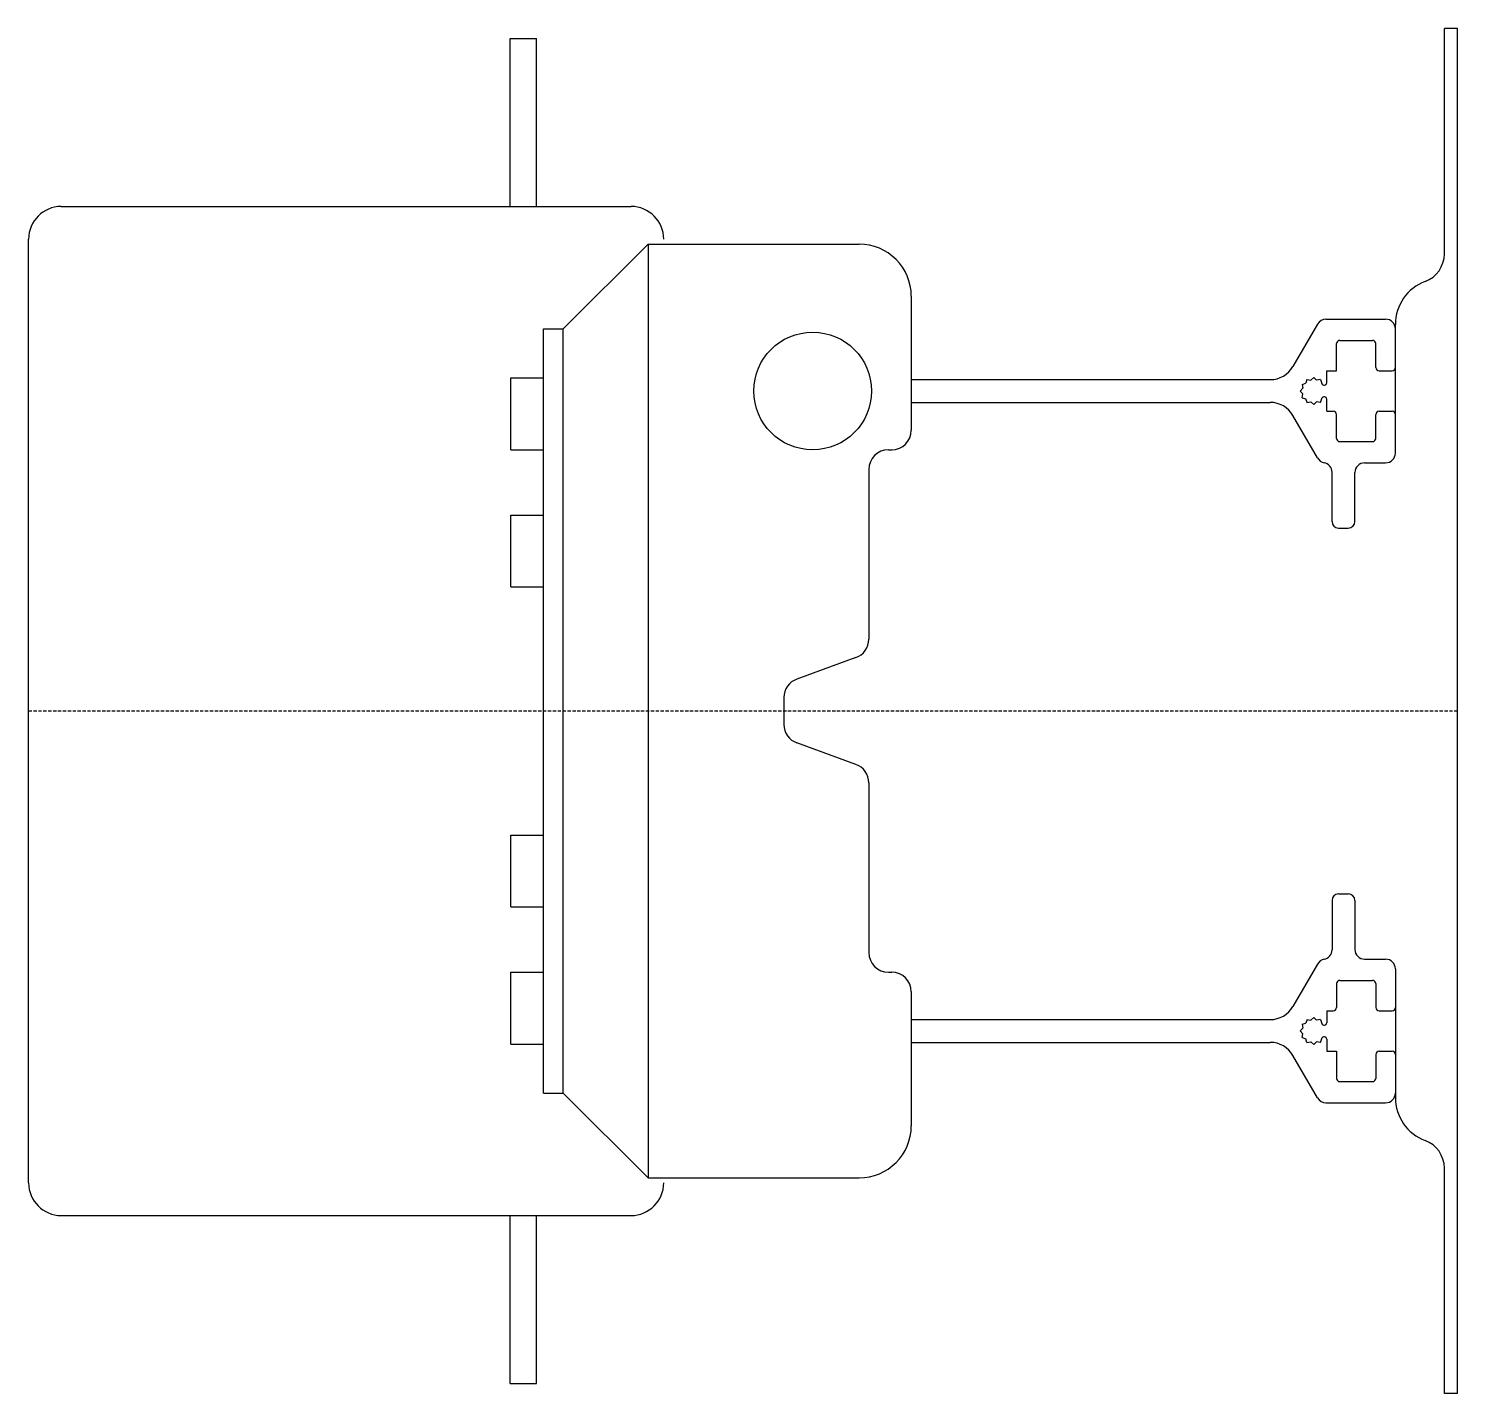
# Model space of a CAD drawing. Extents: x 0 to 219, y 0 to 209.
import ezdxf

# ---------------------------------------------------------------- set-up
doc = ezdxf.new("R2010")
doc.units = 0
doc.linetypes.add('DASHED', pattern=[0.75, 0.5, -0.25])
doc.layers.add('-15N-THT. THIẾT BỊ ĐÓNG MỞ', color=40, linetype='CONTINUOUS')

# ---------------------------------------------------------------- blocks, each defined once
blk = doc.blocks.new('06 - N - SC CTT CHIẾU HÔNG LC1D400')
at = {"layer": '-15N-THT. THIẾT BỊ ĐÓNG MỞ'}
for p, q in [((-145, 103), (-141, 103)), ((-145, 77.26), (-145, 103)), ((-141, 77.26), (-141, 103)), ((-2, 69.98), (-2, 104.5)), ((0, 104.5), (-2, 104.5)), ((0, -104.5), (0, 104.5)), ((-213.73, 77.26), (-126.5, 77.26)), ((-218.73, -72.26), (-218.73, 72.26)), ((-136.9, 58.5), (-123.9, 71.5)), ((-123.9, 71.5), (-91.6, 71.5)), ((-123.9, 71.5), (-123.9, -71.5)), ((-83.6, 63.5), (-83.6, 43)), ((-21.43, 59.25), (-25.19, 52.75)), ((-20.13, 60), (-11, 60)), ((-9.5, 39.5), (-9.5, 59.2)), ((-139.9, 58.5), (-136.9, 58.5)), ((-139.9, -58.5), (-139.9, 58.5)), ((-136.9, -58.5), (-136.9, 58.5)), ((-18.5, 52.1), (-18.5, 56.25)), ((-18, 56.75), (-13, 56.75)), ((-12.5, 52.6), (-12.5, 56.25)), ((-144.9, 51), (-139.9, 51)), ((-144.9, 40), (-144.9, 51)), ((-83.6, 50.75), (-28.65, 50.75)), ((-23.03, 50.77), (-23.2, 50.2)), ((-23.03, 50.77), (-22.44, 50.64)), ((-22, 51.05), (-22.44, 50.64)), ((-22, 51.05), (-21.56, 50.64)), ((-20.97, 50.77), (-21.56, 50.64)), ((-20.97, 50.78), (-20.78, 50.15)), ((-20, 52.1), (-18.5, 52.1)), ((-20, 50.27), (-20, 52.1)), ((-12, 52.1), (-10, 52.1)), ((-24.05, 49), (-23.64, 49.44)), ((-24.05, 49), (-23.64, 48.56)), ((-23.78, 50.02), (-23.2, 50.2)), ((-23.78, 50.02), (-23.64, 49.44)), ((-23.78, 47.97), (-23.64, 48.56)), ((-83.6, 47.25), (-28.65, 47.25)), ((-23.78, 47.97), (-23.2, 47.8)), ((-23.02, 47.22), (-23.2, 47.8)), ((-23.03, 47.22), (-22.44, 47.36)), ((-22, 46.95), (-22.44, 47.36)), ((-22, 46.95), (-21.56, 47.36)), ((-20.98, 47.22), (-21.56, 47.36)), ((-20.98, 47.22), (-20.78, 47.85)), ((-20, 45.9), (-20, 47.73)), ((-21.43, 38.75), (-25.19, 45.25)), ((-20, 45.9), (-19, 45.9)), ((-18.5, 41.75), (-18.5, 45.4)), ((-12.5, 41.75), (-12.5, 45.4)), ((-12, 45.9), (-10, 45.9)), ((-144.9, 40), (-139.9, 40)), ((-87.1, 40), (-86.6, 40)), ((-18, 41.25), (-13, 41.25)), ((-14.2, 38), (-11, 38)), ((-90.1, 37), (-90.1, 11)), ((-19.2, 29), (-19.2, 36.55)), ((-15.7, 29), (-15.7, 36.5)), ((-144.9, 30), (-139.9, 30)), ((-144.9, 19), (-144.9, 30)), ((-18.2, 28), (-16.7, 28)), ((-144.9, 19), (-139.9, 19)), ((-92.07, 8.18), (-101.13, 4.89)), ((-103.1, 2.07), (-103.1, -2.07)), ((-92.07, -8.18), (-101.13, -4.89)), ((-90.1, -11), (-90.1, -37)), ((-144.9, -19), (-139.9, -19)), ((-144.9, -30), (-144.9, -19)), ((-18.2, -28), (-16.7, -28)), ((-144.9, -30), (-139.9, -30)), ((-19.2, -29), (-19.2, -36.55)), ((-15.7, -29), (-15.7, -36.5)), ((-21.43, -38.75), (-25.19, -45.25)), ((-14.2, -38), (-11, -38)), ((-144.9, -51), (-144.9, -40)), ((-144.9, -40), (-139.9, -40)), ((-87.1, -40), (-86.6, -40)), ((-18, -41.25), (-13, -41.25)), ((-9.5, -39.5), (-9.5, -59.2)), ((-83.6, -43), (-83.6, -63.5)), ((-18.5, -41.75), (-18.5, -45.4)), ((-12.5, -41.75), (-12.5, -45.4)), ((-20, -45.9), (-20, -47.73)), ((-20, -45.9), (-19, -45.9)), ((-12, -45.9), (-10, -45.9)), ((-83.6, -47.25), (-28.65, -47.25)), ((-23.78, -47.97), (-23.2, -47.8)), ((-23.78, -47.97), (-23.64, -48.56)), ((-23.02, -47.22), (-23.2, -47.8)), ((-23.03, -47.22), (-22.44, -47.36)), ((-22, -46.95), (-22.44, -47.36)), ((-22, -46.95), (-21.56, -47.36)), ((-20.98, -47.22), (-21.56, -47.36)), ((-20.98, -47.22), (-20.78, -47.85)), ((-24.05, -49), (-23.64, -48.56)), ((-24.05, -49), (-23.64, -49.44)), ((-23.78, -50.02), (-23.64, -49.44)), ((-23.78, -50.02), (-23.2, -50.2)), ((-23.03, -50.77), (-23.2, -50.2)), ((-20.97, -50.78), (-20.78, -50.15)), ((-20, -50.27), (-20, -52.1)), ((-144.9, -51), (-139.9, -51)), ((-83.6, -50.75), (-28.65, -50.75)), ((-23.03, -50.77), (-22.44, -50.64)), ((-22, -51.05), (-22.44, -50.64)), ((-22, -51.05), (-21.56, -50.64)), ((-20.97, -50.77), (-21.56, -50.64)), ((-20, -52.1), (-18.5, -52.1)), ((-18.5, -52.1), (-18.5, -56.25)), ((-12, -52.1), (-10, -52.1)), ((-21.43, -59.25), (-25.19, -52.75)), ((-12.5, -52.6), (-12.5, -56.25)), ((-18, -56.75), (-13, -56.75)), ((-139.9, -58.5), (-136.9, -58.5)), ((-136.9, -58.5), (-123.9, -71.5)), ((-20.13, -60), (-11, -60)), ((-2, -104.5), (-2, -69.98)), ((-123.9, -71.5), (-91.6, -71.5)), ((-213.73, -77.26), (-126.5, -77.26)), ((-145, -103), (-145, -77.26)), ((-141, -103), (-141, -77.26)), ((-145, -103), (-141, -103)), ((0, -104.5), (-2, -104.5))]:
    blk.add_line(p, q, dxfattribs=at)
at = {"layer": '-15N-THT. THIẾT BỊ ĐÓNG MỞ', "color": 6, "linetype": 'DASHED'}
blk.add_line((-218.73, 0), (0, 0), dxfattribs=at)
at = {"layer": '-15N-THT. THIẾT BỊ ĐÓNG MỞ'}
blk.add_circle((-98.7, 49), 9, dxfattribs=at)
for centre, radius, start, end in [((-213.73, 72.26), 5, 90, 180), ((-126.5, 72.26), 5, 0, 90), ((-91.6, 63.5), 8, 0, 90), ((-6.5, 69.98), 4.5, 290.3544, 0), ((-2.5, 59.2), 7, 110.3544, 180), ((-20.13, 58.5), 1.5, 90.0002, 150), ((-11, 58.5), 1.5, 0, 90), ((-18, 56.25), 0.5, 90, 180), ((-13, 56.25), 0.5, 0, 90), ((-28.65, 54.75), 4, 269.9999, 330), ((-12, 52.6), 0.5, 180, 270), ((-10, 52.6), 0.5, 270, 0), ((-20.4, 50.27), 0.4, 197.1822, 359.999), ((-20.4, 47.73), 0.4, 0.0004, 162.8171), ((-28.65, 43.25), 4, 30.0001, 90.0001), ((-19, 45.4), 0.5, 0, 90), ((-12, 45.4), 0.5, 90, 180), ((-10, 45.4), 0.5, 0, 90), ((-86.6, 43), 3, 270, 0), ((-18, 41.75), 0.5, 180, 270), ((-13, 41.75), 0.5, 270, 0), ((-87.1, 37), 3, 90, 180), ((-11, 39.5), 1.5, 270, 0), ((-20.13, 39.5), 1.5, 209.9999, 259.1246), ((-20.7, 36.55), 1.5, 0, 79.1246), ((-14.2, 36.5), 1.5, 90, 180), ((-18.2, 29), 1, 180, 270), ((-16.7, 29), 1, 270, 0), ((-93.1, 11), 3, 290, 360), ((-100.1, 2.07), 3, 110, 180), ((-100.1, -2.07), 3, 180, 250), ((-93.1, -11), 3, 0, 70), ((-18.2, -29), 1, 90, 180), ((-16.7, -29), 1, 360, 90), ((-87.1, -37), 3, 180, 270), ((-20.7, -36.55), 1.5, 280.8754, 360), ((-14.2, -36.5), 1.5, 180, 270), ((-20.13, -39.5), 1.5, 100.8754, 150.0001), ((-11, -39.5), 1.5, 360, 90), ((-86.6, -43), 3, 0, 90), ((-18, -41.75), 0.5, 90, 180), ((-13, -41.75), 0.5, 360, 90), ((-28.65, -43.25), 4, 269.9999, 329.9999), ((-19, -45.4), 0.5, 270, 360), ((-12, -45.4), 0.5, 180, 270), ((-10, -45.4), 0.5, 270, 360), ((-20.4, -47.73), 0.4, 197.1829, 359.9996), ((-20.4, -50.27), 0.4, 0.001, 162.8178), ((-28.65, -54.75), 4, 30, 90.0001), ((-12, -52.6), 0.5, 90, 180), ((-10, -52.6), 0.5, 360, 90), ((-18, -56.25), 0.5, 180, 270), ((-13, -56.25), 0.5, 270, 360), ((-11, -58.5), 1.5, 270, 360), ((-20.13, -58.5), 1.5, 210, 269.9998), ((-2.5, -59.2), 7, 180, 249.6456), ((-91.6, -63.5), 8, 270, 0), ((-6.5, -69.98), 4.5, 360, 69.6456), ((-213.73, -72.26), 5, 180, 270), ((-126.5, -72.26), 5, 270, 0)]:
    blk.add_arc(centre, radius, start, end, dxfattribs=at)

msp = doc.modelspace()

# ---------------------------------------------------------------- block references
msp.add_blockref('06 - N - SC CTT CHIẾU HÔNG LC1D400', (218.73, 104.5))

doc.saveas('drawing.dxf')
